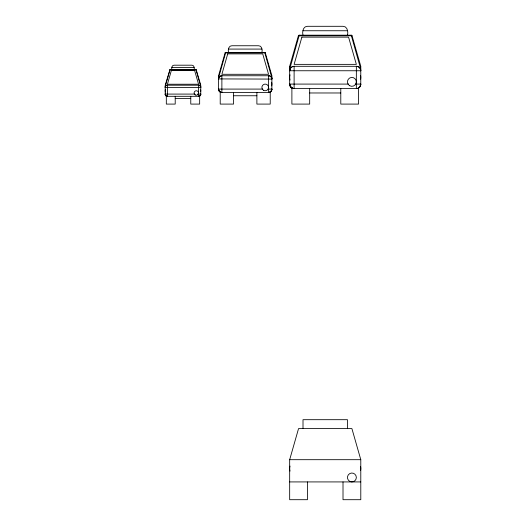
<?xml version="1.0" encoding="UTF-8"?>
<svg xmlns="http://www.w3.org/2000/svg" width="526" height="526" viewBox="0 0 526 526"><rect width="100%" height="100%" fill="white"/><g stroke="black" fill="none" stroke-linecap="round" stroke-linejoin="round"><path stroke-width="0.79" d="M195.988 69.675L200.768 86.691M218.546 75.751L225.082 52.896A0.664 0.664 0 0 1 225.72 52.416L264.723 52.416L271.889 77.993M289.668 66.309L298.373 35.834A0.888 0.888 0 0 1 299.228 35.189L351.23 35.189L360.79 69.3M200.676 86.783L200.768 87.421L165.217 87.421L165.427 86.461M171.877 69.642C171.364 68.005 171.93 65.152 174.099 65.191L191.878 65.191C194.048 65.152 194.613 68.005 194.101 69.642M199.61 96.041L200.754 94.338L200.768 85.679M218.546 79.084A3.334 3.334 0 0 1 221.88 75.751L268.556 75.751A3.334 3.334 0 0 1 271.889 79.084L218.553 78.913M228.554 52.416C227.778 49.963 228.632 45.683 231.887 45.749L258.555 45.749C261.81 45.683 262.658 49.963 261.889 52.416M303.009 35.189C301.977 31.922 303.114 26.215 307.454 26.3L343.011 26.3C347.344 26.215 348.488 31.922 347.456 35.189M360.79 66.513L360.77 84.535L360.06 86.527L358.476 87.987M165.21 85.679L165.21 94.088A2.222 2.222 0 0 0 167.432 96.311L198.545 96.311A2.209 2.209 0 0 0 200.787 94.088L197.526 94.088M165.21 85.199L169.99 69.642L196.191 69.688L200.768 85.199M165.21 86.691L169.99 69.675M218.546 77.993L225.72 52.436M289.668 69.3L299.228 35.203M307.454 481.921L307.454 499.7L289.668 499.7L289.668 459.691L298.558 428.578L351.901 428.578L360.79 459.691L360.79 499.7L343.011 499.7L343.011 481.921M290.082 68.88L289.668 70.754L360.79 70.754L360.58 69.386M225.082 52.896L265.328 52.863L271.889 75.751M298.373 35.834L352.039 35.781L360.79 66.309M169.576 69.945L196.402 69.945M358.561 87.941L358.568 104.089L340.789 104.089L340.789 88.532M270.088 92.05L271.298 90.978L271.87 89.459L271.889 76.073M303.009 30.745L347.456 30.745M228.554 49.082L261.889 49.082M294.113 66.243A4.537 4.366 0 0 0 289.734 70.747A4.445 4.445 0 0 1 294.113 66.309L356.345 66.309A4.445 4.445 0 0 1 360.79 70.754M171.877 67.42L194.101 67.42M348.534 84.088L289.681 84.088L290.345 86.442L292.206 88.098M355.267 84.088L360.79 84.088A4.425 4.425 0 0 1 356.345 88.638M165.21 87.421A2.222 2.222 0 0 1 167.432 85.199L198.545 85.199A2.222 2.222 0 0 1 200.768 87.421M360.79 84.088A4.445 4.445 0 0 1 356.345 88.532L294.113 88.532A4.445 4.445 0 0 1 289.668 84.088L289.668 66.513M220.657 92.188L219.118 90.945L218.546 89.085L262.698 89.085M268.109 89.085L271.889 89.085A3.334 3.334 0 0 1 268.556 92.418L221.88 92.418A3.334 3.334 0 0 1 218.546 89.085L218.546 76.073M309.676 92.977L340.789 92.977M166.479 96.094L165.559 95.285L165.21 94.088L194.883 94.088M233.551 95.752L256.885 95.752M175.211 98.533L190.767 98.533M289.668 459.691L360.79 459.691M289.668 481.921L360.79 481.921M199.091 85.265L200.15 85.883M271.679 77.927L271.889 79.051A3.406 3.274 0 0 0 268.556 75.705M356.345 66.309L356.345 88.532M347.456 428.578L347.456 419.689L303.009 419.689L303.009 428.578M309.676 88.532L309.676 104.089L291.891 104.089L291.891 87.941M294.113 66.315L294.113 88.532A4.425 4.136 46.8 0 1 289.78 84.088M270.226 91.373L270.226 104.089L256.885 104.089L256.885 92.418M268.556 75.751L268.556 92.418A3.314 3.314 0 0 0 271.916 89.085M233.551 92.418L233.551 104.089L220.216 104.089L220.216 91.978M221.88 75.764L221.88 92.418M199.656 95.614L199.656 104.089L190.767 104.089L190.767 96.311M198.545 85.205L198.545 96.304A2.222 2.222 0 0 0 200.768 94.088M175.211 96.311L175.211 104.089L166.321 104.089L166.321 95.614M167.432 85.205L167.432 96.304A2.209 2.071 46.8 0 1 165.263 94.088M200.682 89.88A4.445 4.445 0 0 1 200.682 91.623M165.407 92.07A4.445 4.445 0 0 1 165.401 89.466M200.715 94.088A2.209 2.071 -46.8 0 1 199.591 95.969M166.446 96.146A2.209 2.209 0 0 1 165.19 94.088M165.236 87.421A2.268 2.183 0 0 1 167.432 85.166M198.545 85.166A2.268 2.183 0 0 1 200.735 87.421M271.633 82.253A6.667 6.667 0 0 1 271.633 85.922M271.804 89.091A3.314 3.103 -46.8 0 1 270.055 91.945M220.624 92.267A3.314 3.314 0 0 1 218.52 89.085M221.88 92.398A3.314 3.103 46.8 0 1 218.632 89.091M218.599 79.084A3.406 3.274 0 0 1 221.88 75.705M264.723 52.416A0.664 0.664 0 0 1 265.36 52.896M360.619 75.678A8.889 8.889 0 0 1 360.619 79.163M290.069 80.051A8.889 8.889 0 0 1 290.05 74.85M360.678 84.088A4.425 4.136 -46.8 0 1 358.39 87.875M292.14 88.204A4.425 4.425 0 0 1 289.635 84.088M356.352 66.243A4.537 4.366 0 0 1 360.731 70.747M351.23 35.189A0.888 0.888 0 0 1 352.085 35.834M360.586 466.693A8.889 8.889 0 0 1 360.586 470.474M290.03 471.092A8.889 8.889 0 0 1 290.03 466.082M171.318 70.609L167.432 84.226L198.545 84.226L194.659 70.609L171.318 70.609M227.719 53.876L221.88 74.291L268.556 74.291L262.724 53.876L227.719 53.876M301.891 37.136L294.113 64.363L356.345 64.363L348.567 37.136L301.891 37.136M195.212 94.904A2.222 2.222 0 0 0 198.545 92.977A2.222 2.222 0 0 0 195.212 91.051A2.222 2.222 0 0 0 195.212 94.904M263.559 90.308A3.334 3.334 0 0 0 268.556 87.421A3.334 3.334 0 0 0 263.559 84.535A3.334 3.334 0 0 0 263.559 90.308M349.678 85.712A4.445 4.445 0 0 0 356.345 81.865A4.445 4.445 0 0 0 349.678 78.012A4.445 4.445 0 0 0 349.678 85.712M349.678 481.323A4.445 4.445 0 0 0 356.345 477.476A4.445 4.445 0 0 0 349.678 473.624A4.445 4.445 0 0 0 349.678 481.323"/></g></svg>
